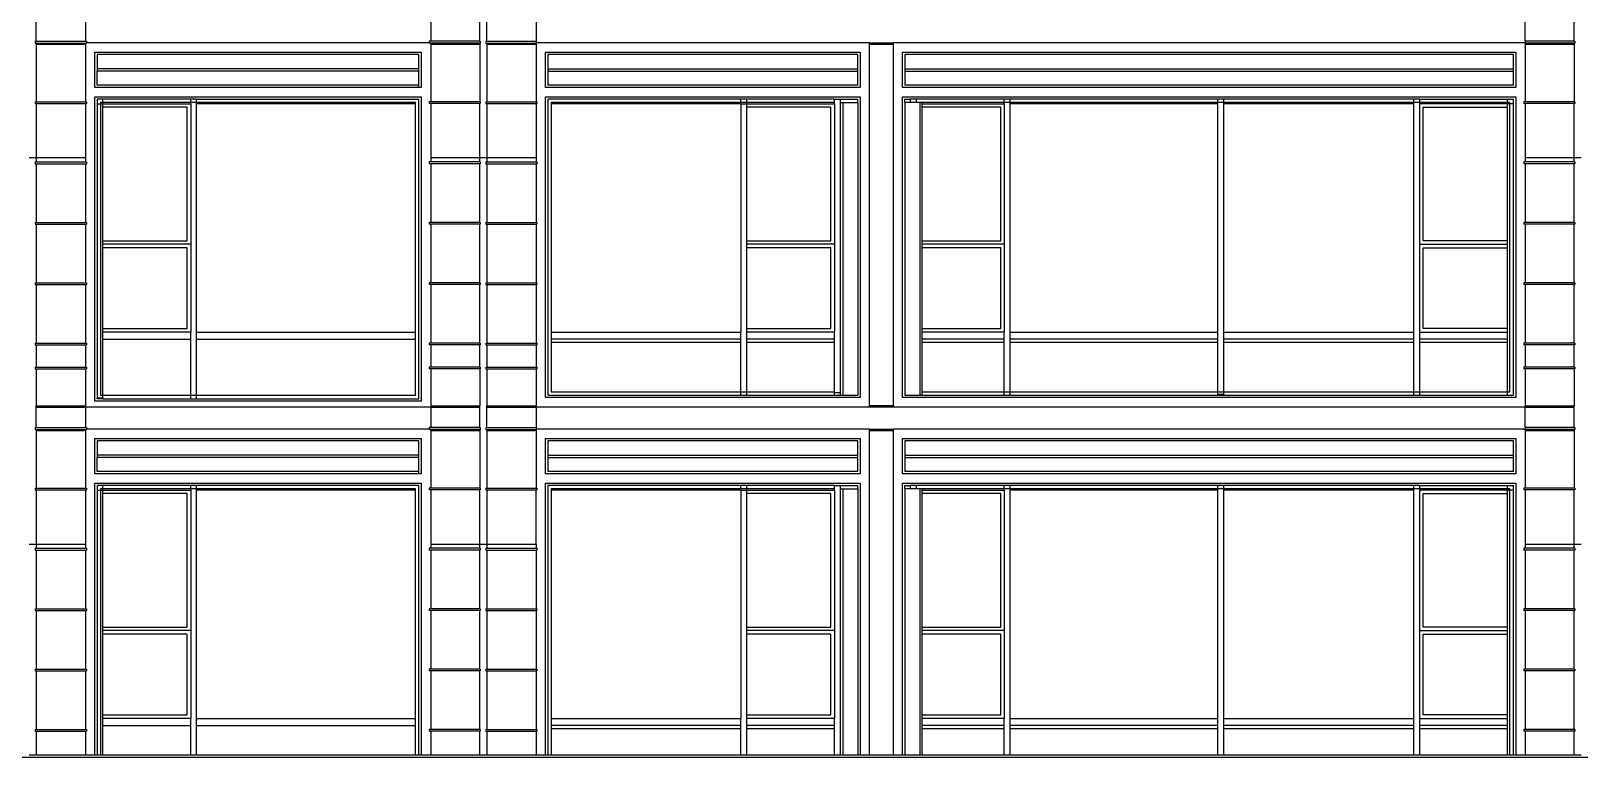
# Model space of a CAD drawing. Extents: x -311 to 61613, y 0 to 58400.
# Drawn here: x 13835 to 27061, y 7210 to 13412 of the extents above; entities that cross this region are included whole.
import ezdxf

# ---------------------------------------------------------------- set-up
doc = ezdxf.new("R2010")
doc.units = 0
doc.header["$LTSCALE"] = 1000
doc.header["$MEASUREMENT"] = 0
doc.layers.add('AD-AREA-OUTL', color=31, linetype='Continuous')

msp = doc.modelspace()

# ---------------------------------------------------------------- linework, layer by layer
at = {"layer": 'AD-AREA-OUTL', "color": 252}
for p, q in [((13880, 13324), (13880, 13500)), ((14300, 13500), (14300, 13324)), ((17250, 13500), (17250, 13324)), ((17670, 13324), (17670, 13500)), ((17730, 13324), (17730, 13500)), ((18150, 13500), (18150, 13324)), ((26600, 13324), (26600, 13500)), ((27020, 13324), (27020, 13500)), ((13872, 13324), (13880, 13324)), ((13872, 13324), (13872, 13309)), ((13872, 13309), (13880, 13309)), ((13880, 13324), (14300, 13324)), ((13880, 13309), (14290, 13309)), ((13880, 13309), (13880, 13300)), ((13880, 13300), (14290, 13300)), ((13880, 13300), (13880, 12808)), ((14290, 13300), (14290, 13309)), ((14290, 13309), (14300, 13309)), ((14300, 13300), (14290, 13300)), ((14300, 13324), (14310, 13324)), ((14300, 13309), (14310, 13309)), ((14300, 13300), (14300, 13309)), ((14300, 13300), (14300, 12808)), ((14310, 13324), (14310, 13310)), ((17237, 13310), (14310, 13310)), ((14310, 13310), (14310, 13309)), ((14380, 12930), (14380, 13230)), ((14380, 13230), (17170, 13230)), ((17170, 13230), (17170, 12930)), ((17250, 13324), (17237, 13324)), ((17237, 13324), (17237, 13310)), ((17237, 13310), (17237, 13309)), ((17250, 13309), (17237, 13309)), ((17670, 13324), (17250, 13324)), ((17260, 13309), (17250, 13309)), ((17250, 13300), (17250, 13309)), ((17250, 13300), (17260, 13300)), ((17250, 13300), (17250, 12808)), ((17670, 13309), (17260, 13309)), ((17260, 13309), (17260, 13300)), ((17260, 13300), (17670, 13300)), ((17673, 13324), (17670, 13324)), ((17673, 13309), (17670, 13309)), ((17670, 13309), (17670, 13300)), ((17670, 13300), (17670, 12808)), ((17673, 13324), (17673, 13309)), ((17720, 13324), (17730, 13324)), ((17720, 13324), (17720, 13309)), ((17720, 13309), (17730, 13309)), ((17730, 13324), (18150, 13324)), ((17730, 13309), (18140, 13309)), ((17730, 13309), (17730, 13300)), ((17730, 13300), (18140, 13300)), ((17730, 13300), (17730, 12808)), ((18140, 13309), (18140, 13300)), ((18140, 13309), (18150, 13309)), ((18150, 13300), (18140, 13300)), ((18150, 13324), (18150, 13310)), ((18150, 13310), (18157, 13310)), ((18150, 13309), (18157, 13309)), ((18150, 13300), (18150, 13309)), ((18150, 13300), (18150, 12808)), ((21000, 13310), (18157, 13310)), ((18157, 13310), (18157, 13309)), ((18230, 12930), (18230, 13230)), ((18230, 13230), (20920, 13230)), ((20920, 13230), (20920, 12930)), ((21000, 13310), (21200, 13310)), ((21000, 13300), (21000, 13310)), ((21000, 10210), (21000, 13300)), ((21000, 13300), (21200, 13300)), ((26590, 13310), (21200, 13310)), ((21200, 13310), (21200, 13300)), ((21200, 13300), (21200, 10210)), ((21280, 12930), (21280, 13230)), ((21280, 13230), (26520, 13230)), ((26520, 13230), (26520, 12930)), ((26590, 13310), (26600, 13310)), ((26590, 13310), (26590, 13309)), ((26600, 13309), (26590, 13309)), ((26600, 13324), (26600, 13310)), ((27020, 13324), (26600, 13324)), ((26610, 13309), (26600, 13309)), ((26600, 13309), (26600, 13300)), ((26600, 13300), (26610, 13300)), ((26600, 13300), (26600, 12808)), ((27020, 13309), (26610, 13309)), ((26610, 13309), (26610, 13300)), ((26610, 13300), (27020, 13300)), ((27025, 13324), (27020, 13324)), ((27025, 13309), (27020, 13309)), ((27020, 13309), (27020, 13300)), ((27020, 13300), (27020, 12808)), ((27025, 13324), (27025, 13309)), ((14400, 13210), (14400, 13090)), ((17150, 13210), (14400, 13210)), ((17150, 13090), (17150, 13210)), ((18250, 13210), (18250, 13090)), ((20900, 13210), (18250, 13210)), ((20900, 13090), (20900, 13210)), ((21300, 13210), (21300, 13090)), ((26500, 13210), (21300, 13210)), ((26500, 13090), (26500, 13210)), ((14400, 13090), (14400, 13070)), ((17150, 13090), (14400, 13090)), ((14400, 12950), (14400, 13070)), ((17150, 13070), (14400, 13070)), ((17150, 13070), (17150, 13090)), ((17150, 12950), (17150, 13070)), ((18250, 13090), (18250, 13070)), ((18250, 13090), (20900, 13090)), ((18250, 13070), (18250, 12950)), ((18250, 13070), (20900, 13070)), ((20900, 13070), (20900, 13090)), ((20900, 12950), (20900, 13070)), ((21300, 13090), (21300, 13070)), ((21300, 13090), (26500, 13090)), ((21300, 13070), (26500, 13070)), ((21300, 13070), (21300, 12950)), ((26500, 13070), (26500, 13090)), ((26500, 12950), (26500, 13070)), ((17150, 12930), (14380, 12930)), ((14380, 12850), (17170, 12850)), ((14380, 10250), (14380, 12850)), ((17150, 12950), (14400, 12950)), ((14400, 12830), (14400, 12790)), ((14450, 12830), (14400, 12830)), ((14450, 12800), (14450, 12830)), ((15200, 12830), (14450, 12830)), ((15250, 12830), (15200, 12830)), ((15200, 12800), (15200, 12830)), ((15250, 12830), (17150, 12830)), ((15250, 12800), (15250, 12830)), ((17150, 12930), (17150, 12950)), ((17170, 12930), (17150, 12930)), ((17150, 10270), (17150, 12830)), ((17170, 12850), (17170, 10250)), ((20920, 12930), (18230, 12930)), ((18230, 12850), (20920, 12850)), ((18230, 10280), (18230, 12850)), ((20900, 12950), (18250, 12950)), ((18250, 12830), (18250, 10300)), ((19900, 12830), (18250, 12830)), ((19950, 12830), (19900, 12830)), ((19900, 12800), (19900, 12830)), ((19950, 12800), (19950, 12830)), ((20700, 12830), (19950, 12830)), ((20700, 12830), (20750, 12830)), ((20700, 12800), (20700, 12830)), ((20750, 12830), (20900, 12830)), ((20750, 12800), (20750, 12830)), ((20900, 12800), (20900, 12830)), ((20920, 12850), (20920, 10280)), ((26520, 12930), (21280, 12930)), ((21280, 12850), (26520, 12850)), ((21280, 10280), (21280, 12850)), ((26500, 12950), (21300, 12950)), ((21300, 12830), (21350, 12830)), ((21300, 12800), (21300, 12830)), ((21400, 12830), (21350, 12830)), ((21350, 12800), (21350, 12830)), ((22150, 12830), (21400, 12830)), ((21400, 12800), (21400, 12830)), ((22200, 12830), (22150, 12830)), ((22150, 12800), (22150, 12830)), ((23975, 12830), (22200, 12830)), ((22200, 12800), (22200, 12830)), ((23975, 12800), (23975, 12830)), ((24025, 12830), (23975, 12830)), ((24025, 12800), (24025, 12830)), ((25650, 12830), (24025, 12830)), ((25700, 12830), (25650, 12830)), ((25650, 12800), (25650, 12830)), ((25700, 12830), (26450, 12830)), ((25700, 12800), (25700, 12830)), ((26450, 12830), (26500, 12830)), ((26450, 12800), (26450, 12830)), ((26500, 12790), (26500, 12830)), ((26520, 12850), (26520, 10280)), ((13872, 12808), (13880, 12808)), ((13872, 12808), (13872, 12793)), ((13872, 12793), (13880, 12793)), ((13880, 12808), (14300, 12808)), ((13880, 12793), (14300, 12793)), ((13880, 12793), (13880, 12330)), ((14300, 12808), (14310, 12808)), ((14300, 12793), (14310, 12793)), ((14300, 12793), (14300, 12330)), ((14310, 12808), (14310, 12793)), ((14400, 12790), (14400, 10276)), ((14400, 12790), (14430, 12790)), ((14430, 12800), (14430, 12790)), ((14450, 12800), (14430, 12800)), ((14430, 12790), (14450, 12790)), ((14430, 12790), (14430, 10300)), ((14450, 12790), (14450, 12800)), ((15200, 12800), (14450, 12800)), ((14450, 12760), (14450, 12790)), ((14450, 12790), (15200, 12790)), ((14450, 11620), (14450, 12760)), ((15170, 12760), (14450, 12760)), ((15170, 11620), (15170, 12760)), ((15250, 12800), (15200, 12800)), ((15200, 12790), (15200, 12800)), ((15200, 12790), (15200, 11590)), ((15250, 12790), (15250, 12800)), ((17120, 12800), (15250, 12800)), ((15250, 10840), (15250, 12790)), ((17120, 12790), (15250, 12790)), ((17120, 12790), (17120, 12800)), ((17120, 10840), (17120, 12790)), ((17250, 12808), (17237, 12808)), ((17237, 12808), (17237, 12793)), ((17250, 12793), (17237, 12793)), ((17670, 12808), (17250, 12808)), ((17670, 12793), (17250, 12793)), ((17250, 12793), (17250, 12330)), ((17673, 12808), (17670, 12808)), ((17673, 12793), (17670, 12793)), ((17670, 12330), (17670, 12793)), ((17673, 12808), (17673, 12793)), ((17720, 12808), (17730, 12808)), ((17720, 12808), (17720, 12793)), ((17720, 12793), (17730, 12793)), ((17730, 12808), (18150, 12808)), ((17730, 12793), (18150, 12793)), ((17730, 12793), (17730, 12330)), ((18150, 12808), (18157, 12808)), ((18150, 12793), (18157, 12793)), ((18150, 12793), (18150, 12330)), ((18157, 12808), (18157, 12793)), ((18280, 12800), (18280, 12790)), ((19900, 12800), (18280, 12800)), ((18280, 12790), (18280, 10840)), ((19900, 12790), (18280, 12790)), ((19950, 12800), (19900, 12800)), ((19900, 12790), (19900, 12800)), ((19900, 12790), (19900, 10840)), ((19900, 12790), (19950, 12790)), ((19950, 12790), (19950, 12800)), ((20700, 12800), (19950, 12800)), ((19950, 12760), (19950, 12790)), ((19950, 12790), (20700, 12790)), ((19950, 11620), (19950, 12760)), ((20670, 12760), (19950, 12760)), ((20670, 11620), (20670, 12760)), ((20700, 12790), (20700, 12800)), ((20700, 12790), (20700, 11590)), ((20750, 10320), (20750, 12800)), ((20750, 12800), (20770, 12800)), ((20770, 12800), (20770, 10300)), ((20770, 12800), (20900, 12800)), ((20900, 12800), (20900, 10300)), ((21300, 12800), (21300, 10300)), ((21350, 12800), (21300, 12800)), ((21400, 12800), (21350, 12800)), ((21430, 12800), (21400, 12800)), ((21430, 12800), (21430, 10300)), ((21450, 12800), (21430, 12800)), ((22150, 12800), (21450, 12800)), ((21450, 12790), (21450, 12800)), ((21450, 12760), (21450, 12790)), ((21450, 12790), (22150, 12790)), ((21450, 11620), (21450, 12760)), ((22120, 12760), (21450, 12760)), ((22120, 11620), (22120, 12760)), ((22200, 12800), (22150, 12800)), ((22150, 12790), (22150, 12800)), ((22150, 12790), (22150, 11590)), ((23975, 12800), (22200, 12800)), ((22200, 12790), (22200, 12800)), ((22200, 10840), (22200, 12790)), ((23975, 12790), (22200, 12790)), ((24025, 12800), (23975, 12800)), ((23975, 12790), (23975, 12800)), ((23975, 10840), (23975, 12790)), ((25650, 12800), (24025, 12800)), ((24025, 12790), (24025, 12800)), ((24025, 10840), (24025, 12790)), ((25650, 12790), (24025, 12790)), ((25700, 12800), (25650, 12800)), ((25650, 12790), (25650, 12800)), ((25650, 10840), (25650, 12790)), ((26450, 12800), (25700, 12800)), ((25700, 12790), (25700, 12800)), ((25700, 11590), (25700, 12790)), ((26450, 12790), (25700, 12790)), ((25730, 12760), (26450, 12760)), ((25730, 11620), (25730, 12760)), ((26470, 12800), (26450, 12800)), ((26450, 12790), (26450, 12800)), ((26450, 12760), (26450, 12790)), ((26470, 12790), (26450, 12790)), ((26450, 11620), (26450, 12760)), ((26470, 12790), (26470, 12800)), ((26500, 12790), (26470, 12790)), ((26470, 10330), (26470, 12790)), ((26500, 10300), (26500, 12790)), ((26600, 12808), (26590, 12808)), ((26590, 12808), (26590, 12793)), ((26600, 12793), (26590, 12793)), ((27020, 12808), (26600, 12808)), ((27020, 12793), (26600, 12793)), ((26600, 12793), (26600, 12330)), ((27025, 12808), (27020, 12808)), ((27025, 12793), (27020, 12793)), ((27020, 12330), (27020, 12793)), ((27025, 12808), (27025, 12793)), ((13820, 12330), (13880, 12330)), ((13880, 12330), (13880, 12293)), ((13880, 12330), (14300, 12330)), ((14300, 12330), (14300, 12293)), ((17250, 12330), (17250, 12293)), ((17250, 12330), (17670, 12330)), ((17670, 12293), (17670, 12330)), ((17670, 12330), (17730, 12330)), ((17730, 12330), (17730, 12293)), ((17730, 12330), (18150, 12330)), ((18150, 12330), (18150, 12293)), ((26600, 12330), (26600, 12293)), ((26600, 12330), (27020, 12330)), ((27020, 12293), (27020, 12330)), ((27020, 12330), (27080, 12330)), ((13872, 12293), (13880, 12293)), ((13872, 12293), (13872, 12278)), ((13872, 12278), (13880, 12278)), ((13880, 12293), (14300, 12293)), ((13880, 12278), (14300, 12278)), ((13880, 12278), (13880, 11777)), ((14300, 12293), (14310, 12293)), ((14300, 12278), (14310, 12278)), ((14300, 12278), (14300, 11777)), ((14310, 12293), (14310, 12278)), ((17250, 12293), (17237, 12293)), ((17237, 12293), (17237, 12278)), ((17250, 12278), (17237, 12278)), ((17670, 12293), (17250, 12293)), ((17670, 12278), (17250, 12278)), ((17250, 12278), (17250, 11777)), ((17673, 12293), (17670, 12293)), ((17673, 12278), (17670, 12278)), ((17670, 11777), (17670, 12278)), ((17673, 12293), (17673, 12278)), ((17720, 12293), (17730, 12293)), ((17720, 12293), (17720, 12278)), ((17720, 12278), (17730, 12278)), ((17730, 12293), (18150, 12293)), ((17730, 12278), (18150, 12278)), ((17730, 12278), (17730, 11777)), ((18150, 12293), (18157, 12293)), ((18150, 12278), (18157, 12278)), ((18150, 12278), (18150, 11777)), ((18157, 12293), (18157, 12278)), ((26600, 12293), (26590, 12293)), ((26590, 12293), (26590, 12278)), ((26600, 12278), (26590, 12278)), ((27020, 12293), (26600, 12293)), ((27020, 12278), (26600, 12278)), ((26600, 12278), (26600, 11777)), ((27025, 12293), (27020, 12293)), ((27025, 12278), (27020, 12278)), ((27020, 11777), (27020, 12278)), ((27025, 12293), (27025, 12278)), ((13872, 11777), (13880, 11777)), ((13872, 11777), (13872, 11762)), ((13880, 11777), (14300, 11777)), ((14300, 11777), (14310, 11777)), ((14310, 11777), (14310, 11762)), ((17250, 11777), (17237, 11777)), ((17237, 11777), (17237, 11762)), ((17670, 11777), (17250, 11777)), ((17673, 11777), (17670, 11777)), ((17673, 11777), (17673, 11762)), ((17720, 11777), (17730, 11777)), ((17720, 11777), (17720, 11762)), ((17730, 11777), (18150, 11777)), ((18150, 11777), (18157, 11777)), ((18157, 11777), (18157, 11762)), ((26600, 11777), (26590, 11777)), ((26590, 11777), (26590, 11762)), ((27020, 11777), (26600, 11777)), ((27025, 11777), (27020, 11777)), ((27025, 11777), (27025, 11762)), ((13872, 11762), (13880, 11762)), ((13880, 11762), (14300, 11762)), ((13880, 11762), (13880, 11261)), ((14300, 11762), (14310, 11762)), ((14300, 11762), (14300, 11261)), ((17250, 11762), (17237, 11762)), ((17670, 11762), (17250, 11762)), ((17250, 11762), (17250, 11261)), ((17673, 11762), (17670, 11762)), ((17670, 11261), (17670, 11762)), ((17720, 11762), (17730, 11762)), ((17730, 11762), (18150, 11762)), ((17730, 11762), (17730, 11261)), ((18150, 11762), (18157, 11762)), ((18150, 11762), (18150, 11261)), ((26600, 11762), (26590, 11762)), ((27020, 11762), (26600, 11762)), ((26600, 11762), (26600, 11261)), ((27025, 11762), (27020, 11762)), ((27020, 11261), (27020, 11762)), ((14450, 11590), (14450, 11620)), ((14450, 11620), (15170, 11620)), ((14450, 11560), (14450, 11590)), ((15200, 11590), (14450, 11590)), ((14450, 10870), (14450, 11560)), ((15170, 11560), (14450, 11560)), ((15170, 10870), (15170, 11560)), ((15200, 11590), (15200, 10840)), ((19950, 11590), (19950, 11620)), ((19950, 11620), (20670, 11620)), ((19950, 11560), (19950, 11590)), ((20700, 11590), (19950, 11590)), ((19950, 10870), (19950, 11560)), ((20670, 11560), (19950, 11560)), ((20670, 10870), (20670, 11560)), ((20700, 11590), (20700, 10840)), ((21450, 11590), (21450, 11620)), ((21450, 11620), (22120, 11620)), ((21450, 11560), (21450, 11590)), ((22150, 11590), (21450, 11590)), ((21450, 10870), (21450, 11560)), ((22120, 11560), (21450, 11560)), ((22120, 10870), (22120, 11560)), ((22150, 11590), (22150, 10840)), ((25700, 10840), (25700, 11590)), ((25700, 11590), (26450, 11590)), ((26450, 11620), (25730, 11620)), ((25730, 11560), (26450, 11560)), ((25730, 10870), (25730, 11560)), ((26450, 11590), (26450, 11620)), ((26450, 11560), (26450, 11590)), ((26450, 10870), (26450, 11560)), ((13872, 11261), (13880, 11261)), ((13872, 11261), (13872, 11246)), ((13872, 11246), (13880, 11246)), ((13880, 11261), (14300, 11261)), ((13880, 11246), (14300, 11246)), ((13880, 11246), (13880, 10745)), ((14300, 11261), (14310, 11261)), ((14300, 11246), (14310, 11246)), ((14300, 11246), (14300, 10745)), ((14310, 11261), (14310, 11246)), ((17250, 11261), (17237, 11261)), ((17237, 11261), (17237, 11246)), ((17250, 11246), (17237, 11246)), ((17670, 11261), (17250, 11261)), ((17670, 11246), (17250, 11246)), ((17250, 11246), (17250, 10745)), ((17673, 11261), (17670, 11261)), ((17673, 11246), (17670, 11246)), ((17670, 10745), (17670, 11246)), ((17673, 11261), (17673, 11246)), ((17720, 11261), (17730, 11261)), ((17720, 11261), (17720, 11246)), ((17720, 11246), (17730, 11246)), ((17730, 11261), (18150, 11261)), ((17730, 11246), (18150, 11246)), ((17730, 11246), (17730, 10745)), ((18150, 11261), (18157, 11261)), ((18150, 11246), (18157, 11246)), ((18150, 11246), (18150, 10745)), ((18157, 11261), (18157, 11246)), ((26600, 11261), (26590, 11261)), ((26590, 11261), (26590, 11246)), ((26600, 11246), (26590, 11246)), ((27020, 11261), (26600, 11261)), ((27020, 11246), (26600, 11246)), ((26600, 11246), (26600, 10745)), ((27025, 11261), (27020, 11261)), ((27025, 11246), (27020, 11246)), ((27020, 10745), (27020, 11246)), ((27025, 11261), (27025, 11246)), ((14450, 10840), (14450, 10870)), ((14450, 10870), (15170, 10870)), ((19950, 10840), (19950, 10870)), ((19950, 10870), (20670, 10870)), ((21450, 10840), (21450, 10870)), ((21450, 10870), (22120, 10870)), ((26450, 10870), (25730, 10870)), ((26450, 10840), (26450, 10870)), ((13872, 10745), (13880, 10745)), ((13872, 10745), (13872, 10730)), ((13872, 10730), (13880, 10730)), ((13880, 10745), (14300, 10745)), ((13880, 10730), (14300, 10730)), ((13880, 10730), (13880, 10540)), ((14300, 10745), (14310, 10745)), ((14300, 10730), (14310, 10730)), ((14300, 10730), (14300, 10540)), ((14310, 10745), (14310, 10730)), ((14450, 10780), (14450, 10840)), ((15200, 10840), (14450, 10840)), ((14450, 10300), (14450, 10780)), ((14450, 10780), (15200, 10780)), ((15200, 10780), (15200, 10840)), ((15200, 10300), (15200, 10780)), ((15250, 10780), (15250, 10840)), ((15250, 10840), (17120, 10840)), ((15250, 10300), (15250, 10780)), ((15250, 10780), (17120, 10780)), ((17120, 10780), (17120, 10840)), ((17120, 10300), (17120, 10780)), ((17250, 10745), (17237, 10745)), ((17237, 10745), (17237, 10730)), ((17250, 10730), (17237, 10730)), ((17670, 10745), (17250, 10745)), ((17670, 10730), (17250, 10730)), ((17250, 10730), (17250, 10540)), ((17673, 10745), (17670, 10745)), ((17673, 10730), (17670, 10730)), ((17670, 10540), (17670, 10730)), ((17673, 10745), (17673, 10730)), ((17720, 10745), (17730, 10745)), ((17720, 10745), (17720, 10730)), ((17720, 10730), (17730, 10730)), ((17730, 10745), (18150, 10745)), ((17730, 10730), (18150, 10730)), ((17730, 10730), (17730, 10540)), ((18150, 10745), (18157, 10745)), ((18150, 10730), (18157, 10730)), ((18150, 10730), (18150, 10540)), ((18157, 10745), (18157, 10730)), ((18280, 10840), (18280, 10780)), ((18280, 10840), (19900, 10840)), ((18280, 10780), (18280, 10750)), ((19900, 10780), (18280, 10780)), ((18280, 10750), (18280, 10330)), ((19900, 10750), (18280, 10750)), ((19900, 10780), (19900, 10840)), ((19900, 10750), (19900, 10780)), ((19900, 10330), (19900, 10750)), ((19950, 10780), (19950, 10840)), ((20700, 10840), (19950, 10840)), ((19950, 10750), (19950, 10780)), ((20700, 10780), (19950, 10780)), ((19950, 10330), (19950, 10750)), ((20700, 10750), (19950, 10750)), ((20700, 10780), (20700, 10840)), ((20700, 10750), (20700, 10780)), ((20700, 10330), (20700, 10750)), ((21450, 10780), (21450, 10840)), ((22150, 10840), (21450, 10840)), ((21450, 10750), (21450, 10780)), ((22150, 10780), (21450, 10780)), ((21450, 10330), (21450, 10750)), ((22150, 10750), (21450, 10750)), ((22150, 10780), (22150, 10840)), ((22150, 10750), (22150, 10780)), ((22150, 10330), (22150, 10750)), ((22200, 10780), (22200, 10840)), ((22200, 10840), (23975, 10840)), ((22200, 10750), (22200, 10780)), ((23975, 10780), (22200, 10780)), ((22200, 10330), (22200, 10750)), ((23975, 10750), (22200, 10750)), ((23975, 10780), (23975, 10840)), ((23975, 10750), (23975, 10780)), ((23975, 10330), (23975, 10750)), ((24025, 10780), (24025, 10840)), ((24025, 10840), (25650, 10840)), ((24025, 10750), (24025, 10780)), ((25650, 10780), (24025, 10780)), ((24025, 10330), (24025, 10750)), ((25650, 10750), (24025, 10750)), ((25650, 10780), (25650, 10840)), ((25650, 10750), (25650, 10780)), ((25650, 10330), (25650, 10750)), ((25700, 10780), (25700, 10840)), ((25700, 10840), (26450, 10840)), ((25700, 10750), (25700, 10780)), ((26450, 10780), (25700, 10780)), ((25700, 10330), (25700, 10750)), ((26450, 10750), (25700, 10750)), ((26450, 10780), (26450, 10840)), ((26450, 10750), (26450, 10780)), ((26450, 10330), (26450, 10750)), ((26600, 10745), (26590, 10745)), ((26590, 10745), (26590, 10730)), ((26600, 10730), (26590, 10730)), ((27020, 10745), (26600, 10745)), ((27020, 10730), (26600, 10730)), ((26600, 10730), (26600, 10540)), ((27025, 10745), (27020, 10745)), ((27025, 10730), (27020, 10730)), ((27020, 10540), (27020, 10730)), ((27025, 10745), (27025, 10730)), ((13872, 10540), (13880, 10540)), ((13872, 10540), (13872, 10525)), ((13872, 10525), (13880, 10525)), ((13880, 10540), (14300, 10540)), ((13880, 10525), (14300, 10525)), ((13880, 10525), (13880, 10210)), ((14300, 10540), (14310, 10540)), ((14300, 10525), (14310, 10525)), ((14300, 10525), (14300, 10210)), ((14310, 10540), (14310, 10525)), ((17250, 10540), (17237, 10540)), ((17237, 10540), (17237, 10525)), ((17250, 10525), (17237, 10525)), ((17670, 10540), (17250, 10540)), ((17670, 10525), (17250, 10525)), ((17250, 10525), (17250, 10210)), ((17673, 10540), (17670, 10540)), ((17673, 10525), (17670, 10525)), ((17670, 10525), (17670, 10210)), ((17673, 10540), (17673, 10525)), ((17720, 10540), (17730, 10540)), ((17720, 10540), (17720, 10525)), ((17720, 10525), (17730, 10525)), ((17730, 10540), (18150, 10540)), ((17730, 10525), (18150, 10525)), ((17730, 10525), (17730, 10210)), ((18150, 10540), (18157, 10540)), ((18150, 10525), (18157, 10525)), ((18150, 10525), (18150, 10210)), ((18157, 10540), (18157, 10525)), ((26600, 10540), (26590, 10540)), ((26590, 10540), (26590, 10525)), ((26600, 10525), (26590, 10525)), ((27020, 10540), (26600, 10540)), ((27020, 10525), (26600, 10525)), ((26600, 10525), (26600, 10210)), ((27025, 10540), (27020, 10540)), ((27025, 10525), (27020, 10525)), ((27020, 10525), (27020, 10210)), ((27025, 10540), (27025, 10525)), ((18280, 10330), (19900, 10330)), ((19900, 10330), (19950, 10330)), ((19900, 10300), (19900, 10330)), ((19950, 10330), (20700, 10330)), ((19950, 10300), (19950, 10330)), ((20700, 10320), (20700, 10330)), ((20750, 10320), (20700, 10320)), ((20700, 10300), (20700, 10320)), ((20750, 10300), (20750, 10320)), ((21450, 10300), (21450, 10330)), ((21450, 10330), (22150, 10330)), ((22150, 10300), (22150, 10330)), ((22150, 10330), (22200, 10330)), ((22200, 10300), (22200, 10330)), ((22200, 10330), (23975, 10330)), ((23975, 10330), (24025, 10330)), ((23975, 10306), (23975, 10330)), ((24025, 10330), (25650, 10330)), ((24025, 10306), (24025, 10330)), ((25650, 10330), (25700, 10330)), ((25650, 10300), (25650, 10330)), ((25700, 10330), (26450, 10330)), ((25700, 10300), (25700, 10330)), ((26450, 10300), (26450, 10330)), ((26450, 10330), (26470, 10330)), ((13880, 10210), (14290, 10210)), ((13880, 10200), (13880, 10210)), ((13880, 10200), (14290, 10200)), ((13880, 10024), (13880, 10200)), ((14290, 10210), (14300, 10210)), ((14290, 10200), (14290, 10210)), ((14300, 10200), (14290, 10200)), ((14300, 10200), (14300, 10210)), ((17250, 10200), (14300, 10200)), ((14300, 10200), (14300, 10024)), ((17170, 10250), (14380, 10250)), ((14450, 10276), (14400, 10276)), ((14400, 10270), (14400, 10276)), ((14450, 10270), (14400, 10270)), ((14430, 10300), (14450, 10300)), ((14450, 10276), (14450, 10300)), ((14450, 10300), (15200, 10300)), ((14450, 10270), (14450, 10276)), ((14450, 10270), (15200, 10270)), ((15200, 10270), (15200, 10300)), ((15200, 10300), (15250, 10300)), ((15200, 10270), (15250, 10270)), ((15250, 10300), (17120, 10300)), ((15250, 10270), (15250, 10300)), ((15250, 10270), (17150, 10270)), ((17250, 10210), (17260, 10210)), ((17250, 10210), (17250, 10200)), ((17250, 10200), (17260, 10200)), ((17250, 10200), (17250, 10024)), ((17260, 10210), (17670, 10210)), ((17260, 10200), (17260, 10210)), ((17260, 10200), (17670, 10200)), ((17670, 10200), (17670, 10210)), ((17670, 10024), (17670, 10200)), ((17730, 10210), (18140, 10210)), ((17730, 10200), (17730, 10210)), ((17730, 10200), (18140, 10200)), ((17730, 10024), (17730, 10200)), ((18140, 10210), (18150, 10210)), ((18140, 10200), (18140, 10210)), ((18140, 10200), (18150, 10200)), ((18150, 10200), (18150, 10210)), ((18150, 10200), (18150, 10024)), ((21000, 10200), (18150, 10200)), ((20920, 10280), (18230, 10280)), ((18250, 10300), (19900, 10300)), ((19900, 10300), (19950, 10300)), ((19950, 10300), (20700, 10300)), ((20700, 10300), (20750, 10300)), ((20750, 10300), (20770, 10300)), ((20770, 10300), (20900, 10300)), ((21000, 10200), (21000, 10210)), ((21200, 10210), (21000, 10210)), ((21200, 10200), (21000, 10200)), ((21200, 10210), (21200, 10200)), ((26600, 10200), (21200, 10200)), ((26520, 10280), (21280, 10280)), ((21300, 10300), (21430, 10300)), ((21430, 10300), (21450, 10300)), ((21450, 10300), (22150, 10300)), ((22150, 10300), (22200, 10300)), ((22200, 10300), (25650, 10300)), ((24025, 10306), (23975, 10306)), ((25650, 10300), (25700, 10300)), ((25700, 10300), (26450, 10300)), ((26450, 10300), (26500, 10300)), ((26600, 10210), (26610, 10210)), ((26600, 10210), (26600, 10200)), ((26600, 10200), (26610, 10200)), ((26600, 10024), (26600, 10200)), ((26610, 10210), (27020, 10210)), ((26610, 10200), (26610, 10210)), ((26610, 10200), (27020, 10200)), ((27020, 10200), (27020, 10210)), ((27020, 10024), (27020, 10200)), ((13872, 10024), (13880, 10024)), ((13872, 10024), (13872, 10009)), ((13872, 10009), (13880, 10009)), ((13880, 10024), (14300, 10024)), ((13880, 10009), (14290, 10009)), ((13880, 10009), (13880, 10000)), ((13880, 10000), (14290, 10000)), ((13880, 10000), (13880, 9508)), ((14290, 10000), (14290, 10009)), ((14290, 10009), (14300, 10009)), ((14300, 10000), (14290, 10000)), ((14300, 10024), (14310, 10024)), ((14300, 10009), (14310, 10009)), ((14300, 10000), (14300, 10009)), ((14300, 10000), (14300, 9508)), ((14310, 10024), (14310, 10010)), ((17237, 10010), (14310, 10010)), ((14310, 10010), (14310, 10009)), ((14380, 9630), (14380, 9930)), ((14380, 9930), (17170, 9930)), ((17170, 9930), (17170, 9630)), ((17250, 10024), (17237, 10024)), ((17237, 10024), (17237, 10010)), ((17237, 10010), (17237, 10009)), ((17250, 10009), (17237, 10009)), ((17670, 10024), (17250, 10024)), ((17260, 10009), (17250, 10009)), ((17250, 10000), (17250, 10009)), ((17250, 10000), (17260, 10000)), ((17250, 10000), (17250, 9508)), ((17670, 10009), (17260, 10009)), ((17260, 10009), (17260, 10000)), ((17260, 10000), (17670, 10000)), ((17673, 10024), (17670, 10024)), ((17673, 10009), (17670, 10009)), ((17670, 10009), (17670, 10000)), ((17670, 10000), (17670, 9508)), ((17673, 10024), (17673, 10009)), ((17720, 10024), (17730, 10024)), ((17720, 10024), (17720, 10009)), ((17720, 10009), (17730, 10009)), ((17730, 10024), (18150, 10024)), ((17730, 10009), (18140, 10009)), ((17730, 10009), (17730, 10000)), ((17730, 10000), (18140, 10000)), ((17730, 10000), (17730, 9508)), ((18140, 10009), (18140, 10000)), ((18140, 10009), (18150, 10009)), ((18150, 10000), (18140, 10000)), ((18150, 10024), (18150, 10010)), ((18150, 10010), (18157, 10010)), ((18150, 10009), (18157, 10009)), ((18150, 10000), (18150, 10009)), ((18150, 10000), (18150, 9508)), ((21000, 10010), (18157, 10010)), ((18157, 10010), (18157, 10009)), ((18230, 9630), (18230, 9930)), ((18230, 9930), (20920, 9930)), ((20920, 9930), (20920, 9630)), ((21000, 10010), (21200, 10010)), ((21000, 10000), (21000, 10010)), ((21000, 7230), (21000, 10000)), ((21000, 10000), (21200, 10000)), ((26590, 10010), (21200, 10010)), ((21200, 10010), (21200, 10000)), ((21200, 10000), (21200, 7230)), ((21280, 9630), (21280, 9930)), ((21280, 9930), (26520, 9930)), ((26520, 9930), (26520, 9630)), ((26590, 10010), (26600, 10010)), ((26590, 10010), (26590, 10009)), ((26600, 10009), (26590, 10009)), ((26600, 10024), (26600, 10010)), ((27020, 10024), (26600, 10024)), ((26610, 10009), (26600, 10009)), ((26600, 10009), (26600, 10000)), ((26600, 10000), (26610, 10000)), ((26600, 10000), (26600, 9508)), ((27020, 10009), (26610, 10009)), ((26610, 10009), (26610, 10000)), ((26610, 10000), (27020, 10000)), ((27025, 10024), (27020, 10024)), ((27025, 10009), (27020, 10009)), ((27020, 10009), (27020, 10000)), ((27020, 10000), (27020, 9508)), ((27025, 10024), (27025, 10009)), ((14400, 9910), (14400, 9790)), ((17150, 9910), (14400, 9910)), ((14400, 9790), (14400, 9770)), ((17150, 9790), (14400, 9790)), ((17150, 9790), (17150, 9910)), ((17150, 9770), (17150, 9790)), ((18250, 9910), (18250, 9790)), ((20900, 9910), (18250, 9910)), ((18250, 9790), (18250, 9770)), ((18250, 9790), (20900, 9790)), ((20900, 9790), (20900, 9910)), ((20900, 9770), (20900, 9790)), ((21300, 9910), (21300, 9790)), ((26500, 9910), (21300, 9910)), ((21300, 9790), (21300, 9770)), ((21300, 9790), (26500, 9790)), ((26500, 9790), (26500, 9910)), ((26500, 9770), (26500, 9790)), ((14400, 9650), (14400, 9770)), ((17150, 9770), (14400, 9770)), ((17150, 9650), (17150, 9770)), ((18250, 9770), (18250, 9650)), ((18250, 9770), (20900, 9770)), ((20900, 9650), (20900, 9770)), ((21300, 9770), (26500, 9770)), ((21300, 9770), (21300, 9650)), ((26500, 9650), (26500, 9770)), ((17150, 9630), (14380, 9630)), ((14380, 9550), (17170, 9550)), ((14380, 7230), (14380, 9550)), ((17150, 9650), (14400, 9650)), ((14400, 9530), (14400, 9490)), ((14450, 9530), (14400, 9530)), ((14450, 9500), (14450, 9530)), ((15200, 9530), (14450, 9530)), ((15250, 9530), (15200, 9530)), ((15200, 9500), (15200, 9530)), ((17150, 9530), (15250, 9530)), ((15250, 9500), (15250, 9530)), ((17150, 9630), (17150, 9650)), ((17170, 9630), (17150, 9630)), ((17150, 7230), (17150, 9530)), ((17170, 9550), (17170, 7230)), ((20920, 9630), (18230, 9630)), ((18230, 9550), (20920, 9550)), ((18230, 7230), (18230, 9550)), ((20900, 9650), (18250, 9650)), ((18250, 9530), (18250, 7230)), ((19900, 9530), (18250, 9530)), ((19950, 9530), (19900, 9530)), ((19900, 9500), (19900, 9530)), ((19950, 9500), (19950, 9530)), ((20700, 9530), (19950, 9530)), ((20700, 9530), (20750, 9530)), ((20700, 9500), (20700, 9530)), ((20750, 9530), (20900, 9530)), ((20750, 9500), (20750, 9530)), ((20900, 9500), (20900, 9530)), ((20920, 9550), (20920, 7230)), ((26520, 9630), (21280, 9630)), ((21280, 9550), (26520, 9550)), ((21280, 7230), (21280, 9550)), ((26500, 9650), (21300, 9650)), ((21300, 9530), (21350, 9530)), ((21300, 9500), (21300, 9530)), ((21400, 9530), (21350, 9530)), ((21350, 9500), (21350, 9530)), ((22150, 9530), (21400, 9530)), ((21400, 9500), (21400, 9530)), ((22200, 9530), (22150, 9530)), ((22150, 9500), (22150, 9530)), ((23975, 9530), (22200, 9530)), ((22200, 9500), (22200, 9530)), ((23975, 9500), (23975, 9530)), ((24025, 9530), (23975, 9530)), ((25650, 9530), (24025, 9530)), ((24025, 9500), (24025, 9530)), ((25700, 9530), (25650, 9530)), ((25650, 9500), (25650, 9530)), ((25700, 9530), (26450, 9530)), ((25700, 9500), (25700, 9530)), ((26450, 9530), (26500, 9530)), ((26450, 9500), (26450, 9530)), ((26500, 9490), (26500, 9530)), ((26520, 9550), (26520, 7230)), ((13872, 9508), (13880, 9508)), ((13872, 9508), (13872, 9493)), ((13872, 9493), (13880, 9493)), ((13880, 9508), (14300, 9508)), ((13880, 9493), (14300, 9493)), ((13880, 9493), (13880, 9030)), ((14300, 9508), (14310, 9508)), ((14300, 9493), (14310, 9493)), ((14300, 9493), (14300, 9030)), ((14310, 9508), (14310, 9493)), ((14400, 9490), (14430, 9490)), ((14400, 9490), (14400, 7230)), ((14430, 9500), (14430, 9490)), ((14450, 9500), (14430, 9500)), ((14430, 9490), (14450, 9490)), ((14430, 9490), (14430, 7230)), ((14450, 9490), (14450, 9500)), ((15200, 9500), (14450, 9500)), ((14450, 9460), (14450, 9490)), ((14450, 9490), (15200, 9490)), ((14450, 8320), (14450, 9460)), ((15170, 9460), (14450, 9460)), ((15170, 8320), (15170, 9460)), ((15250, 9500), (15200, 9500)), ((15200, 9490), (15200, 9500)), ((15200, 9490), (15200, 8290)), ((15250, 9490), (15250, 9500)), ((17120, 9500), (15250, 9500)), ((15250, 7540), (15250, 9490)), ((17120, 9490), (15250, 9490)), ((17120, 9490), (17120, 9500)), ((17120, 7540), (17120, 9490)), ((17250, 9508), (17237, 9508)), ((17237, 9508), (17237, 9493)), ((17250, 9493), (17237, 9493)), ((17670, 9508), (17250, 9508)), ((17670, 9493), (17250, 9493)), ((17250, 9493), (17250, 9030)), ((17673, 9508), (17670, 9508)), ((17673, 9493), (17670, 9493)), ((17670, 9030), (17670, 9493)), ((17673, 9508), (17673, 9493)), ((17720, 9508), (17730, 9508)), ((17720, 9508), (17720, 9493)), ((17720, 9493), (17730, 9493)), ((17730, 9508), (18150, 9508)), ((17730, 9493), (18150, 9493)), ((17730, 9493), (17730, 9030)), ((18150, 9508), (18157, 9508)), ((18150, 9493), (18157, 9493)), ((18150, 9030), (18150, 9493)), ((18157, 9508), (18157, 9493)), ((18280, 9500), (18280, 9490)), ((19900, 9500), (18280, 9500)), ((18280, 9490), (18280, 7540)), ((19900, 9490), (18280, 9490)), ((19950, 9500), (19900, 9500)), ((19900, 9490), (19900, 9500)), ((19900, 9490), (19900, 7540)), ((19900, 9490), (19950, 9490)), ((19950, 9490), (19950, 9500)), ((20700, 9500), (19950, 9500)), ((19950, 9460), (19950, 9490)), ((19950, 9490), (20700, 9490)), ((19950, 8320), (19950, 9460)), ((20670, 9460), (19950, 9460)), ((20670, 8320), (20670, 9460)), ((20700, 9490), (20700, 9500)), ((20700, 9490), (20700, 8290)), ((20750, 7230), (20750, 9500)), ((20750, 9500), (20770, 9500)), ((20770, 9500), (20770, 7230)), ((20770, 9500), (20900, 9500)), ((20900, 9500), (20900, 7230)), ((21300, 9500), (21300, 7230)), ((21350, 9500), (21300, 9500)), ((21400, 9500), (21350, 9500)), ((21430, 9500), (21400, 9500)), ((21430, 9500), (21430, 7230)), ((21450, 9500), (21430, 9500)), ((22150, 9500), (21450, 9500)), ((21450, 9490), (21450, 9500)), ((21450, 9460), (21450, 9490)), ((21450, 9490), (22150, 9490)), ((21450, 8320), (21450, 9460)), ((22120, 9460), (21450, 9460)), ((22120, 8320), (22120, 9460)), ((22200, 9500), (22150, 9500)), ((22150, 9490), (22150, 9500)), ((22150, 9490), (22150, 8290)), ((23975, 9500), (22200, 9500)), ((22200, 9490), (22200, 9500)), ((22200, 7540), (22200, 9490)), ((23975, 9490), (22200, 9490)), ((24025, 9500), (23975, 9500)), ((23975, 9490), (23975, 9500)), ((23975, 7540), (23975, 9490)), ((25650, 9500), (24025, 9500)), ((24025, 9490), (24025, 9500)), ((24025, 7540), (24025, 9490)), ((25650, 9490), (24025, 9490)), ((25700, 9500), (25650, 9500)), ((25650, 9490), (25650, 9500)), ((25650, 7540), (25650, 9490)), ((26450, 9500), (25700, 9500)), ((25700, 9490), (25700, 9500)), ((25700, 8290), (25700, 9490)), ((26450, 9490), (25700, 9490)), ((25730, 9460), (26450, 9460)), ((25730, 8320), (25730, 9460)), ((26470, 9500), (26450, 9500)), ((26450, 9490), (26450, 9500)), ((26450, 9460), (26450, 9490)), ((26470, 9490), (26450, 9490)), ((26450, 8320), (26450, 9460)), ((26470, 9490), (26470, 9500)), ((26500, 9490), (26470, 9490)), ((26470, 7230), (26470, 9490)), ((26500, 7230), (26500, 9490)), ((26600, 9508), (26590, 9508)), ((26590, 9508), (26590, 9493)), ((26600, 9493), (26590, 9493)), ((27020, 9508), (26600, 9508)), ((27020, 9493), (26600, 9493)), ((26600, 9493), (26600, 9030)), ((27025, 9508), (27020, 9508)), ((27025, 9493), (27020, 9493)), ((27020, 9030), (27020, 9493)), ((27025, 9508), (27025, 9493)), ((13820, 9030), (13880, 9030)), ((13880, 9030), (13880, 8993)), ((13880, 9030), (14300, 9030)), ((14300, 9030), (14300, 8993)), ((17250, 9030), (17250, 8993)), ((17250, 9030), (17670, 9030)), ((17670, 8993), (17670, 9030)), ((17670, 9030), (17730, 9030)), ((17730, 9030), (17730, 8993)), ((17730, 9030), (18150, 9030)), ((18150, 9030), (18150, 8993)), ((26600, 9030), (26600, 8993)), ((26600, 9030), (27020, 9030)), ((27020, 8993), (27020, 9030)), ((27020, 9030), (27080, 9030)), ((13872, 8993), (13880, 8993)), ((13872, 8993), (13872, 8978)), ((13872, 8978), (13880, 8978)), ((13880, 8993), (14300, 8993)), ((13880, 8978), (14300, 8978)), ((13880, 8978), (13880, 8477)), ((14300, 8993), (14310, 8993)), ((14300, 8978), (14310, 8978)), ((14300, 8978), (14300, 8477)), ((14310, 8993), (14310, 8978)), ((17250, 8993), (17237, 8993)), ((17237, 8993), (17237, 8978)), ((17250, 8978), (17237, 8978)), ((17670, 8993), (17250, 8993)), ((17670, 8978), (17250, 8978)), ((17250, 8978), (17250, 8477)), ((17673, 8993), (17670, 8993)), ((17673, 8978), (17670, 8978)), ((17670, 8477), (17670, 8978)), ((17673, 8993), (17673, 8978)), ((17720, 8993), (17730, 8993)), ((17720, 8993), (17720, 8978)), ((17720, 8978), (17730, 8978)), ((17730, 8993), (18150, 8993)), ((17730, 8978), (18150, 8978)), ((17730, 8978), (17730, 8477)), ((18150, 8993), (18157, 8993)), ((18150, 8978), (18157, 8978)), ((18150, 8978), (18150, 8477)), ((18157, 8993), (18157, 8978)), ((26600, 8993), (26590, 8993)), ((26590, 8993), (26590, 8978)), ((26600, 8978), (26590, 8978)), ((27020, 8993), (26600, 8993)), ((27020, 8978), (26600, 8978)), ((26600, 8978), (26600, 8477)), ((27025, 8993), (27020, 8993)), ((27025, 8978), (27020, 8978)), ((27020, 8477), (27020, 8978)), ((27025, 8993), (27025, 8978)), ((13872, 8477), (13880, 8477)), ((13872, 8477), (13872, 8462)), ((13880, 8477), (14300, 8477)), ((14300, 8477), (14310, 8477)), ((14310, 8477), (14310, 8462)), ((17250, 8477), (17237, 8477)), ((17237, 8477), (17237, 8462)), ((17670, 8477), (17250, 8477)), ((17673, 8477), (17670, 8477)), ((17673, 8477), (17673, 8462)), ((17720, 8477), (17730, 8477)), ((17720, 8477), (17720, 8462)), ((17730, 8477), (18150, 8477)), ((18150, 8477), (18157, 8477)), ((18157, 8477), (18157, 8462)), ((26600, 8477), (26590, 8477)), ((26590, 8477), (26590, 8462)), ((27020, 8477), (26600, 8477)), ((27025, 8477), (27020, 8477)), ((27025, 8477), (27025, 8462)), ((13872, 8462), (13880, 8462)), ((13880, 8462), (14300, 8462)), ((13880, 8462), (13880, 7961)), ((14300, 8462), (14310, 8462)), ((14300, 8462), (14300, 7961)), ((17250, 8462), (17237, 8462)), ((17670, 8462), (17250, 8462)), ((17250, 8462), (17250, 7961)), ((17673, 8462), (17670, 8462)), ((17670, 7961), (17670, 8462)), ((17720, 8462), (17730, 8462)), ((17730, 8462), (18150, 8462)), ((17730, 8462), (17730, 7961)), ((18150, 8462), (18157, 8462)), ((18150, 8462), (18150, 7961)), ((26600, 8462), (26590, 8462)), ((27020, 8462), (26600, 8462)), ((26600, 8462), (26600, 7961)), ((27025, 8462), (27020, 8462)), ((27020, 7961), (27020, 8462)), ((14450, 8290), (14450, 8320)), ((14450, 8320), (15170, 8320)), ((14450, 8260), (14450, 8290)), ((15200, 8290), (14450, 8290)), ((14450, 7570), (14450, 8260)), ((15170, 8260), (14450, 8260)), ((15170, 7570), (15170, 8260)), ((15200, 8290), (15200, 7540)), ((19950, 8290), (19950, 8320)), ((19950, 8320), (20670, 8320)), ((19950, 8260), (19950, 8290)), ((20700, 8290), (19950, 8290)), ((19950, 7570), (19950, 8260)), ((20670, 8260), (19950, 8260)), ((20670, 7570), (20670, 8260)), ((20700, 8290), (20700, 7540)), ((21450, 8290), (21450, 8320)), ((21450, 8320), (22120, 8320)), ((21450, 8260), (21450, 8290)), ((22150, 8290), (21450, 8290)), ((21450, 7570), (21450, 8260)), ((22120, 8260), (21450, 8260)), ((22120, 7570), (22120, 8260)), ((22150, 8290), (22150, 7540)), ((25700, 7540), (25700, 8290)), ((25700, 8290), (26450, 8290)), ((26450, 8320), (25730, 8320)), ((25730, 8260), (26450, 8260)), ((25730, 7570), (25730, 8260)), ((26450, 8290), (26450, 8320)), ((26450, 8260), (26450, 8290)), ((26450, 7570), (26450, 8260)), ((13872, 7961), (13880, 7961)), ((13872, 7961), (13872, 7946)), ((13872, 7946), (13880, 7946)), ((13880, 7961), (14300, 7961)), ((13880, 7946), (14300, 7946)), ((13880, 7946), (13880, 7445)), ((14300, 7961), (14310, 7961)), ((14300, 7946), (14310, 7946)), ((14300, 7946), (14300, 7445)), ((14310, 7961), (14310, 7946)), ((17250, 7961), (17237, 7961)), ((17237, 7961), (17237, 7946)), ((17250, 7946), (17237, 7946)), ((17670, 7961), (17250, 7961)), ((17670, 7946), (17250, 7946)), ((17250, 7946), (17250, 7445)), ((17673, 7961), (17670, 7961)), ((17673, 7946), (17670, 7946)), ((17670, 7445), (17670, 7946)), ((17673, 7961), (17673, 7946)), ((17720, 7961), (17730, 7961)), ((17720, 7961), (17720, 7946)), ((17720, 7946), (17730, 7946)), ((17730, 7961), (18150, 7961)), ((17730, 7946), (18150, 7946)), ((17730, 7946), (17730, 7445)), ((18150, 7961), (18157, 7961)), ((18150, 7946), (18157, 7946)), ((18150, 7946), (18150, 7445)), ((18157, 7961), (18157, 7946)), ((26600, 7961), (26590, 7961)), ((26590, 7961), (26590, 7946)), ((26600, 7946), (26590, 7946)), ((27020, 7961), (26600, 7961)), ((27020, 7946), (26600, 7946)), ((26600, 7946), (26600, 7445)), ((27025, 7961), (27020, 7961)), ((27025, 7946), (27020, 7946)), ((27020, 7445), (27020, 7946)), ((27025, 7961), (27025, 7946)), ((14450, 7540), (14450, 7570)), ((14450, 7570), (15170, 7570)), ((14450, 7480), (14450, 7540)), ((15200, 7540), (14450, 7540)), ((15200, 7480), (15200, 7540)), ((15250, 7480), (15250, 7540)), ((15250, 7540), (17120, 7540)), ((17120, 7480), (17120, 7540)), ((18280, 7540), (18280, 7480)), ((18280, 7540), (19900, 7540)), ((19900, 7480), (19900, 7540)), ((19950, 7540), (19950, 7570)), ((19950, 7570), (20670, 7570)), ((19950, 7480), (19950, 7540)), ((20700, 7540), (19950, 7540)), ((20700, 7480), (20700, 7540)), ((21450, 7540), (21450, 7570)), ((21450, 7570), (22120, 7570)), ((21450, 7480), (21450, 7540)), ((22150, 7540), (21450, 7540)), ((22150, 7480), (22150, 7540)), ((22200, 7480), (22200, 7540)), ((22200, 7540), (23975, 7540)), ((23975, 7480), (23975, 7540)), ((24025, 7480), (24025, 7540)), ((24025, 7540), (25650, 7540)), ((25650, 7480), (25650, 7540)), ((25700, 7480), (25700, 7540)), ((25700, 7540), (26450, 7540)), ((26450, 7570), (25730, 7570)), ((26450, 7540), (26450, 7570)), ((26450, 7480), (26450, 7540)), ((13872, 7445), (13880, 7445)), ((13872, 7445), (13872, 7430)), ((13872, 7430), (13880, 7430)), ((13880, 7445), (14300, 7445)), ((13880, 7430), (14300, 7430)), ((13880, 7430), (13880, 7230)), ((14300, 7445), (14310, 7445)), ((14300, 7430), (14310, 7430)), ((14300, 7430), (14300, 7230)), ((14310, 7445), (14310, 7430)), ((14450, 7230), (14450, 7480)), ((14450, 7480), (15200, 7480)), ((15200, 7230), (15200, 7480)), ((15250, 7230), (15250, 7480)), ((15250, 7480), (17120, 7480)), ((17120, 7230), (17120, 7480)), ((17250, 7445), (17237, 7445)), ((17237, 7445), (17237, 7430)), ((17250, 7430), (17237, 7430)), ((17670, 7445), (17250, 7445)), ((17670, 7430), (17250, 7430)), ((17250, 7430), (17250, 7230)), ((17673, 7445), (17670, 7445)), ((17673, 7430), (17670, 7430)), ((17670, 7230), (17670, 7430)), ((17673, 7445), (17673, 7430)), ((17720, 7445), (17730, 7445)), ((17720, 7445), (17720, 7430)), ((17720, 7430), (17730, 7430)), ((17730, 7445), (18150, 7445)), ((17730, 7430), (18150, 7430)), ((17730, 7430), (17730, 7230)), ((18150, 7445), (18157, 7445)), ((18150, 7430), (18157, 7430)), ((18150, 7430), (18150, 7230)), ((18157, 7445), (18157, 7430)), ((18280, 7480), (18280, 7450)), ((19900, 7480), (18280, 7480)), ((18280, 7450), (18280, 7230)), ((19900, 7450), (18280, 7450)), ((19900, 7450), (19900, 7480)), ((19900, 7230), (19900, 7450)), ((19950, 7450), (19950, 7480)), ((20700, 7480), (19950, 7480)), ((19950, 7230), (19950, 7450)), ((20700, 7450), (19950, 7450)), ((20700, 7450), (20700, 7480)), ((20700, 7230), (20700, 7450)), ((21450, 7450), (21450, 7480)), ((22150, 7480), (21450, 7480)), ((21450, 7230), (21450, 7450)), ((22150, 7450), (21450, 7450)), ((22150, 7450), (22150, 7480)), ((22150, 7230), (22150, 7450)), ((22200, 7450), (22200, 7480)), ((23975, 7480), (22200, 7480)), ((22200, 7230), (22200, 7450)), ((23975, 7450), (22200, 7450)), ((23975, 7450), (23975, 7480)), ((23975, 7230), (23975, 7450)), ((24025, 7450), (24025, 7480)), ((25650, 7480), (24025, 7480)), ((24025, 7230), (24025, 7450)), ((25650, 7450), (24025, 7450)), ((25650, 7450), (25650, 7480)), ((25650, 7230), (25650, 7450)), ((25700, 7450), (25700, 7480)), ((26450, 7480), (25700, 7480)), ((25700, 7230), (25700, 7450)), ((26450, 7450), (25700, 7450)), ((26450, 7450), (26450, 7480)), ((26450, 7230), (26450, 7450)), ((26600, 7445), (26590, 7445)), ((26590, 7445), (26590, 7430)), ((26600, 7430), (26590, 7430)), ((27020, 7445), (26600, 7445)), ((27020, 7430), (26600, 7430)), ((26600, 7430), (26600, 7230)), ((27025, 7445), (27020, 7445)), ((27025, 7430), (27020, 7430)), ((27020, 7230), (27020, 7430)), ((27025, 7445), (27025, 7430)), ((30, 7210), (30750, 7210)), ((13820, 7230), (13880, 7230)), ((13880, 7230), (14300, 7230)), ((14300, 7230), (14380, 7230)), ((14380, 7230), (14400, 7230)), ((14400, 7230), (14430, 7230)), ((14430, 7230), (14450, 7230)), ((14450, 7230), (15200, 7230)), ((15200, 7230), (15250, 7230)), ((15250, 7230), (17120, 7230)), ((17120, 7230), (17150, 7230)), ((17150, 7230), (17170, 7230)), ((17170, 7230), (17250, 7230)), ((17250, 7230), (17670, 7230)), ((17670, 7230), (17730, 7230)), ((17730, 7230), (18150, 7230)), ((18150, 7230), (18230, 7230)), ((18230, 7230), (18250, 7230)), ((18250, 7230), (18280, 7230)), ((18280, 7230), (19900, 7230)), ((19900, 7230), (19950, 7230)), ((19950, 7230), (20700, 7230)), ((20700, 7230), (20750, 7230)), ((20750, 7230), (20770, 7230)), ((20770, 7230), (20900, 7230)), ((20900, 7230), (20920, 7230)), ((20920, 7230), (21000, 7230)), ((21000, 7230), (21200, 7230)), ((21200, 7230), (21280, 7230)), ((21280, 7230), (21300, 7230)), ((21300, 7230), (21430, 7230)), ((21430, 7230), (21450, 7230)), ((21450, 7230), (22150, 7230)), ((22150, 7230), (22200, 7230)), ((22200, 7230), (23975, 7230)), ((23975, 7230), (24025, 7230)), ((24025, 7230), (25650, 7230)), ((25650, 7230), (25700, 7230)), ((25700, 7230), (26450, 7230)), ((26450, 7230), (26470, 7230)), ((26470, 7230), (26500, 7230)), ((26500, 7230), (26520, 7230)), ((26520, 7230), (26600, 7230)), ((26600, 7230), (27020, 7230)), ((27020, 7230), (27080, 7230))]:
    msp.add_line(p, q, dxfattribs=at)

doc.saveas('drawing.dxf')
